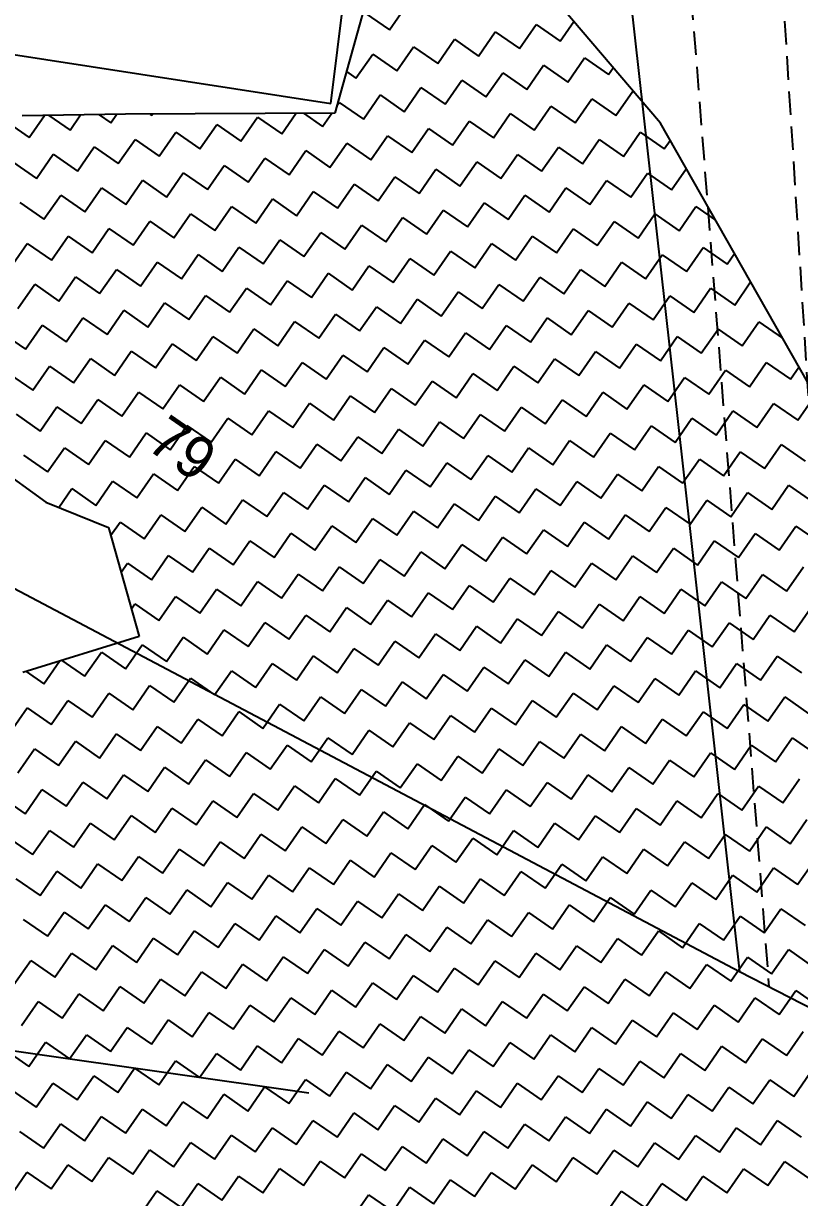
# Model space of a CAD drawing. Header units: metres. Extents: x 282167 to 284586, y 2020907 to 2023042.
# Drawn here: x 283888.9 to 284054.4, y 2021759.7 to 2022010 of the extents above; entities that cross this region are included whole.
import ezdxf
from ezdxf.enums import TextEntityAlignment as Align

# ---------------------------------------------------------------- set-up
doc = ezdxf.new("R2010")
doc.units = ezdxf.units.M
doc.header["$MEASUREMENT"] = 0
doc.linetypes.add('DASHED', pattern=[0.75, 0.5, -0.25])
for name, color, linetype in [('LINE_CARTTRACK', 2, 'DASHED'), ('POLY_HATCH', 12, 'Continuous'), ('POLY_PARCEL', 6, 'Continuous'), ('TEXT_PARCEL', 7, 'Continuous')]:
    doc.layers.add(name, color=color, linetype=linetype)
doc.styles.add('TEXT_MAP', font='', dxfattribs={"height": 2.5})
doc.styles.get('TEXT_MAP').set_extended_font_data('Kruti Dev 050')

msp = doc.modelspace()

# ---------------------------------------------------------------- linework, layer by layer
msp.add_lwpolyline([(283829.4, 2021799.19), (283949.71, 2021782)])
at = {"layer": 'LINE_CARTTRACK', "ltscale": 10}
for p, q in [((284030.08, 2022030.71), (284047.85, 2021804.6)), ((284064.73, 2021795.93), (284049.98, 2022030.76))]:
    msp.add_line(p, q, dxfattribs=at)
at = {"layer": 'POLY_HATCH'}
for p, q in [((283965.87, 2022028.73), (283955.25, 2021990.9)), ((284024.7, 2021988.75), (283997.19, 2022021.05)), ((283910.64, 2021990.65), (283888.6, 2021990.34)), ((283955.25, 2021990.9), (283910.64, 2021990.65)), ((284056.13, 2021933.46), (284024.7, 2021988.75)), ((283869.75, 2021925.27), (283893.61, 2021907.96)), ((283893.61, 2021907.96), (283907.02, 2021902.56)), ((283907.02, 2021902.56), (283913.54, 2021879.34)), ((283913.54, 2021879.34), (283888.7, 2021871.62))]:
    msp.add_line(p, q, dxfattribs=at)
at = {"layer": 'POLY_HATCH', "linetype": 'Continuous'}
for p, q in [((283961.76, 2022012.2), (283966.91, 2022008.64)), ((283966.91, 2022008.64), (283970.47, 2022013.78)), ((283994.63, 2022004.66), (283998.19, 2022009.81)), ((283998.19, 2022009.81), (284003.34, 2022006.24)), ((284003.34, 2022006.24), (284006.24, 2022010.43)), ((283985.91, 2022003.08), (283989.48, 2022008.23)), ((283989.48, 2022008.23), (283994.63, 2022004.66)), ((283968.49, 2021999.92), (283972.05, 2022005.07)), ((283972.05, 2022005.07), (283977.2, 2022001.5)), ((283977.2, 2022001.5), (283980.77, 2022006.65)), ((283980.77, 2022006.65), (283985.91, 2022003.08)), ((283959.77, 2021998.34), (283963.34, 2022003.49)), ((283963.34, 2022003.49), (283968.49, 2021999.92)), ((284004.92, 2021997.53), (284008.49, 2022002.68)), ((284008.49, 2022002.68), (284013.63, 2021999.11)), ((283957.74, 2021999.75), (283959.77, 2021998.34)), ((283996.21, 2021995.95), (283999.77, 2022001.1)), ((283999.77, 2022001.1), (284004.92, 2021997.53)), ((284013.63, 2021999.11), (284014.64, 2022000.56)), ((283978.78, 2021992.79), (283982.35, 2021997.94)), ((283982.35, 2021997.94), (283987.49, 2021994.37)), ((283987.49, 2021994.37), (283991.06, 2021999.52)), ((283991.06, 2021999.52), (283996.21, 2021995.95)), ((283961.35, 2021989.63), (283964.92, 2021994.77)), ((283964.92, 2021994.77), (283970.07, 2021991.21)), ((283970.07, 2021991.21), (283973.63, 2021996.36)), ((283973.63, 2021996.36), (283978.78, 2021992.79)), ((284015.21, 2021990.4), (284018.78, 2021995.55)), ((284018.78, 2021995.55), (284019.11, 2021995.32)), ((283955.69, 2021992.44), (283956.21, 2021993.19)), ((283956.21, 2021993.19), (283961.35, 2021989.63)), ((283997.79, 2021987.24), (284001.35, 2021992.38)), ((284001.35, 2021992.38), (284006.5, 2021988.82)), ((284006.5, 2021988.82), (284010.07, 2021993.97)), ((284010.07, 2021993.97), (284015.21, 2021990.4)), ((283890.07, 2021985.69), (283893.33, 2021990.4)), ((283894.25, 2021990.42), (283898.78, 2021987.28)), ((283898.78, 2021987.28), (283901.02, 2021990.51)), ((283905.02, 2021990.57), (283907.49, 2021988.86)), ((283907.49, 2021988.86), (283908.71, 2021990.62)), ((283915.86, 2021990.68), (283916.21, 2021990.44)), ((283916.21, 2021990.44), (283916.37, 2021990.68)), ((283935.21, 2021984.89), (283938.78, 2021990.03)), ((283938.78, 2021990.03), (283943.93, 2021986.47)), ((283943.93, 2021986.47), (283946.97, 2021990.85)), ((283948.58, 2021990.86), (283952.64, 2021988.05)), ((283952.64, 2021988.05), (283954.62, 2021990.9)), ((283989.07, 2021985.66), (283992.64, 2021990.8)), ((283992.64, 2021990.8), (283997.79, 2021987.24)), ((283884.92, 2021989.26), (283890.07, 2021985.69)), ((283926.5, 2021983.3), (283930.07, 2021988.45)), ((283930.07, 2021988.45), (283935.21, 2021984.89)), ((283971.65, 2021982.49), (283975.21, 2021987.64)), ((283975.21, 2021987.64), (283980.36, 2021984.08)), ((283980.36, 2021984.08), (283983.93, 2021989.22)), ((283983.93, 2021989.22), (283989.07, 2021985.66)), ((283909.07, 2021980.14), (283912.64, 2021985.29)), ((283912.64, 2021985.29), (283917.79, 2021981.72)), ((283917.79, 2021981.72), (283921.35, 2021986.87)), ((283921.35, 2021986.87), (283926.5, 2021983.3)), ((283962.93, 2021980.91), (283966.5, 2021986.06)), ((283966.5, 2021986.06), (283971.65, 2021982.49)), ((284008.08, 2021980.1), (284011.65, 2021985.25)), ((284011.65, 2021985.25), (284016.8, 2021981.69)), ((284016.8, 2021981.69), (284020.36, 2021986.83)), ((284020.36, 2021986.83), (284025.51, 2021983.27)), ((284025.51, 2021983.27), (284026.78, 2021985.1)), ((283891.65, 2021976.98), (283895.21, 2021982.13)), ((283895.21, 2021982.13), (283900.36, 2021978.56)), ((283900.36, 2021978.56), (283903.93, 2021983.71)), ((283903.93, 2021983.71), (283909.07, 2021980.14)), ((283945.51, 2021977.75), (283949.07, 2021982.9)), ((283949.07, 2021982.9), (283954.22, 2021979.33)), ((283954.22, 2021979.33), (283957.79, 2021984.48)), ((283957.79, 2021984.48), (283962.93, 2021980.91)), ((283990.66, 2021976.94), (283994.22, 2021982.09)), ((283994.22, 2021982.09), (283999.37, 2021978.52)), ((283999.37, 2021978.52), (284002.94, 2021983.67)), ((284002.94, 2021983.67), (284008.08, 2021980.1)), ((283886.5, 2021980.55), (283891.65, 2021976.98)), ((283928.08, 2021974.59), (283931.65, 2021979.74)), ((283931.65, 2021979.74), (283936.79, 2021976.17)), ((283936.79, 2021976.17), (283940.36, 2021981.32)), ((283940.36, 2021981.32), (283945.51, 2021977.75)), ((283981.94, 2021975.36), (283985.51, 2021980.51)), ((283985.51, 2021980.51), (283990.66, 2021976.94)), ((283919.37, 2021973.01), (283922.93, 2021978.16)), ((283922.93, 2021978.16), (283928.08, 2021974.59)), ((283964.52, 2021972.2), (283968.08, 2021977.35)), ((283968.08, 2021977.35), (283973.23, 2021973.78)), ((283973.23, 2021973.78), (283976.79, 2021978.93)), ((283976.79, 2021978.93), (283981.94, 2021975.36)), ((284018.38, 2021972.97), (284021.94, 2021978.12)), ((284021.94, 2021978.12), (284027.09, 2021974.55)), ((284027.09, 2021974.55), (284030.21, 2021979.06)), ((283901.94, 2021969.85), (283905.51, 2021975)), ((283905.51, 2021975), (283910.65, 2021971.43)), ((283910.65, 2021971.43), (283914.22, 2021976.58)), ((283914.22, 2021976.58), (283919.37, 2021973.01)), ((283955.8, 2021970.62), (283959.37, 2021975.77)), ((283959.37, 2021975.77), (283964.52, 2021972.2)), ((284000.95, 2021969.81), (284004.52, 2021974.96)), ((284004.52, 2021974.96), (284009.66, 2021971.39)), ((284009.66, 2021971.39), (284013.23, 2021976.54)), ((284013.23, 2021976.54), (284018.38, 2021972.97)), ((283893.23, 2021968.27), (283896.79, 2021973.42)), ((283896.79, 2021973.42), (283901.94, 2021969.85)), ((283938.38, 2021967.46), (283941.94, 2021972.61)), ((283941.94, 2021972.61), (283947.09, 2021969.04)), ((283947.09, 2021969.04), (283950.65, 2021974.19)), ((283950.65, 2021974.19), (283955.8, 2021970.62)), ((283992.24, 2021968.23), (283995.8, 2021973.38)), ((283995.8, 2021973.38), (284000.95, 2021969.81)), ((283888.08, 2021971.83), (283893.23, 2021968.27)), ((283929.66, 2021965.88), (283933.23, 2021971.02)), ((283933.23, 2021971.02), (283938.38, 2021967.46)), ((283974.81, 2021965.07), (283978.38, 2021970.22)), ((283978.38, 2021970.22), (283983.52, 2021966.65)), ((283983.52, 2021966.65), (283987.09, 2021971.8)), ((283987.09, 2021971.8), (283992.24, 2021968.23)), ((284028.67, 2021965.84), (284032.24, 2021970.99)), ((284032.24, 2021970.99), (284036.46, 2021968.06)), ((283912.24, 2021962.72), (283915.8, 2021967.86)), ((283915.8, 2021967.86), (283920.95, 2021964.3)), ((283920.95, 2021964.3), (283924.51, 2021969.44)), ((283924.51, 2021969.44), (283929.66, 2021965.88)), ((283966.1, 2021963.49), (283969.66, 2021968.63)), ((283969.66, 2021968.63), (283974.81, 2021965.07)), ((284011.24, 2021962.68), (284014.81, 2021967.82)), ((284014.81, 2021967.82), (284019.96, 2021964.26)), ((284019.96, 2021964.26), (284023.52, 2021969.41)), ((284023.52, 2021969.41), (284028.67, 2021965.84)), ((283894.81, 2021959.55), (283898.37, 2021964.7)), ((283898.37, 2021964.7), (283903.52, 2021961.14)), ((283903.52, 2021961.14), (283907.09, 2021966.28)), ((283907.09, 2021966.28), (283912.24, 2021962.72)), ((283948.67, 2021960.33), (283952.24, 2021965.47)), ((283952.24, 2021965.47), (283957.38, 2021961.91)), ((283957.38, 2021961.91), (283960.95, 2021967.05)), ((283960.95, 2021967.05), (283966.1, 2021963.49)), ((283993.82, 2021959.52), (283997.38, 2021964.66)), ((283997.38, 2021964.66), (284002.53, 2021961.1)), ((284002.53, 2021961.1), (284006.1, 2021966.24)), ((284006.1, 2021966.24), (284011.24, 2021962.68)), ((283886.1, 2021957.97), (283889.66, 2021963.12)), ((283889.66, 2021963.12), (283894.81, 2021959.55)), ((283931.24, 2021957.16), (283934.81, 2021962.31)), ((283934.81, 2021962.31), (283939.96, 2021958.75)), ((283939.96, 2021958.75), (283943.52, 2021963.89)), ((283943.52, 2021963.89), (283948.67, 2021960.33)), ((283985.1, 2021957.94), (283988.67, 2021963.08)), ((283988.67, 2021963.08), (283993.82, 2021959.52)), ((284030.25, 2021957.13), (284033.82, 2021962.27)), ((284033.82, 2021962.27), (284038.96, 2021958.71)), ((283922.53, 2021955.58), (283926.1, 2021960.73)), ((283926.1, 2021960.73), (283931.24, 2021957.16)), ((283967.68, 2021954.77), (283971.24, 2021959.92)), ((283971.24, 2021959.92), (283976.39, 2021956.35)), ((283976.39, 2021956.35), (283979.96, 2021961.5)), ((283979.96, 2021961.5), (283985.1, 2021957.94)), ((284021.54, 2021955.55), (284025.1, 2021960.69)), ((284025.1, 2021960.69), (284030.25, 2021957.13)), ((284038.96, 2021958.71), (284040.51, 2021960.94)), ((283905.1, 2021952.42), (283908.67, 2021957.57)), ((283908.67, 2021957.57), (283913.82, 2021954)), ((283913.82, 2021954), (283917.38, 2021959.15)), ((283917.38, 2021959.15), (283922.53, 2021955.58)), ((283958.96, 2021953.19), (283962.53, 2021958.34)), ((283962.53, 2021958.34), (283967.68, 2021954.77)), ((284004.11, 2021952.38), (284007.68, 2021957.53)), ((284007.68, 2021957.53), (284012.82, 2021953.96)), ((284012.82, 2021953.96), (284016.39, 2021959.11)), ((284016.39, 2021959.11), (284021.54, 2021955.55)), ((283896.39, 2021950.84), (283899.96, 2021955.99)), ((283899.96, 2021955.99), (283905.1, 2021952.42)), ((283941.54, 2021950.03), (283945.1, 2021955.18)), ((283945.1, 2021955.18), (283950.25, 2021951.61)), ((283950.25, 2021951.61), (283953.82, 2021956.76)), ((283953.82, 2021956.76), (283958.96, 2021953.19)), ((283995.4, 2021950.8), (283998.96, 2021955.95)), ((283998.96, 2021955.95), (284004.11, 2021952.38)), ((284040.55, 2021949.99), (284043.94, 2021954.9)), ((283887.68, 2021949.26), (283891.24, 2021954.41)), ((283891.24, 2021954.41), (283896.39, 2021950.84)), ((283932.82, 2021948.45), (283936.39, 2021953.6)), ((283936.39, 2021953.6), (283941.54, 2021950.03)), ((283977.97, 2021947.64), (283981.54, 2021952.79)), ((283981.54, 2021952.79), (283986.68, 2021949.22)), ((283986.68, 2021949.22), (283990.25, 2021954.37)), ((283990.25, 2021954.37), (283995.4, 2021950.8)), ((284031.83, 2021948.41), (284035.4, 2021953.56)), ((284035.4, 2021953.56), (284040.55, 2021949.99)), ((283915.4, 2021945.29), (283918.96, 2021950.44)), ((283918.96, 2021950.44), (283924.11, 2021946.87)), ((283924.11, 2021946.87), (283927.68, 2021952.02)), ((283927.68, 2021952.02), (283932.82, 2021948.45)), ((283960.54, 2021944.48), (283964.11, 2021949.63)), ((283964.11, 2021949.63), (283969.26, 2021946.06)), ((283969.26, 2021946.06), (283972.82, 2021951.21)), ((283972.82, 2021951.21), (283977.97, 2021947.64)), ((284014.41, 2021945.25), (284017.97, 2021950.4)), ((284017.97, 2021950.4), (284023.12, 2021946.83)), ((284023.12, 2021946.83), (284026.68, 2021951.98)), ((284026.68, 2021951.98), (284031.83, 2021948.41)), ((283897.97, 2021942.13), (283901.54, 2021947.28)), ((283901.54, 2021947.28), (283906.68, 2021943.71)), ((283906.68, 2021943.71), (283910.25, 2021948.86)), ((283910.25, 2021948.86), (283915.4, 2021945.29)), ((283951.83, 2021942.9), (283955.4, 2021948.05)), ((283955.4, 2021948.05), (283960.54, 2021944.48)), ((283996.98, 2021942.09), (284000.54, 2021947.24)), ((284000.54, 2021947.24), (284005.69, 2021943.67)), ((284005.69, 2021943.67), (284009.26, 2021948.82)), ((284009.26, 2021948.82), (284014.41, 2021945.25)), ((283889.26, 2021940.55), (283892.82, 2021945.69)), ((283892.82, 2021945.69), (283897.97, 2021942.13)), ((283934.4, 2021939.74), (283937.97, 2021944.88)), ((283937.97, 2021944.88), (283943.12, 2021941.32)), ((283943.12, 2021941.32), (283946.68, 2021946.47)), ((283946.68, 2021946.47), (283951.83, 2021942.9)), ((283988.27, 2021940.51), (283991.83, 2021945.66)), ((283991.83, 2021945.66), (283996.98, 2021942.09)), ((284033.41, 2021939.7), (284036.98, 2021944.85)), ((284036.98, 2021944.85), (284042.13, 2021941.28)), ((284042.13, 2021941.28), (284045.69, 2021946.43)), ((284045.69, 2021946.43), (284050.74, 2021942.93)), ((283884.11, 2021944.11), (283889.26, 2021940.55)), ((283925.69, 2021938.16), (283929.26, 2021943.3)), ((283929.26, 2021943.3), (283934.4, 2021939.74)), ((283970.84, 2021937.35), (283974.4, 2021942.49)), ((283974.4, 2021942.49), (283979.55, 2021938.93)), ((283979.55, 2021938.93), (283983.12, 2021944.08)), ((283983.12, 2021944.08), (283988.27, 2021940.51)), ((284024.7, 2021938.12), (284028.27, 2021943.27)), ((284028.27, 2021943.27), (284033.41, 2021939.7)), ((283908.26, 2021935), (283911.83, 2021940.14)), ((283911.83, 2021940.14), (283916.98, 2021936.58)), ((283916.98, 2021936.58), (283920.54, 2021941.72)), ((283920.54, 2021941.72), (283925.69, 2021938.16)), ((283962.12, 2021935.77), (283965.69, 2021940.91)), ((283965.69, 2021940.91), (283970.84, 2021937.35)), ((284007.27, 2021934.96), (284010.84, 2021940.1)), ((284010.84, 2021940.1), (284015.99, 2021936.54)), ((284015.99, 2021936.54), (284019.55, 2021941.68)), ((284019.55, 2021941.68), (284024.7, 2021938.12)), ((283899.55, 2021933.41), (283903.12, 2021938.56)), ((283903.12, 2021938.56), (283908.26, 2021935)), ((283944.7, 2021932.61), (283948.26, 2021937.75)), ((283948.26, 2021937.75), (283953.41, 2021934.19)), ((283953.41, 2021934.19), (283956.98, 2021939.33)), ((283956.98, 2021939.33), (283962.12, 2021935.77)), ((283998.56, 2021933.38), (284002.13, 2021938.52)), ((284002.13, 2021938.52), (284007.27, 2021934.96)), ((284043.71, 2021932.57), (284047.27, 2021937.71)), ((284047.27, 2021937.71), (284052.42, 2021934.15)), ((283885.69, 2021935.4), (283890.84, 2021931.83)), ((283890.84, 2021931.83), (283894.4, 2021936.98)), ((283894.4, 2021936.98), (283899.55, 2021933.41)), ((283927.27, 2021929.44), (283930.84, 2021934.59)), ((283930.84, 2021934.59), (283935.98, 2021931.02)), ((283935.98, 2021931.02), (283939.55, 2021936.17)), ((283939.55, 2021936.17), (283944.7, 2021932.61)), ((283981.13, 2021930.21), (283984.7, 2021935.36)), ((283984.7, 2021935.36), (283989.85, 2021931.8)), ((283989.85, 2021931.8), (283993.41, 2021936.94)), ((283993.41, 2021936.94), (283998.56, 2021933.38)), ((284026.28, 2021929.41), (284029.85, 2021934.55)), ((284029.85, 2021934.55), (284034.99, 2021930.99)), ((284034.99, 2021930.99), (284038.56, 2021936.13)), ((284038.56, 2021936.13), (284043.71, 2021932.57)), ((284052.42, 2021934.15), (284054.24, 2021936.77)), ((283918.56, 2021927.86), (283922.12, 2021933.01)), ((283922.12, 2021933.01), (283927.27, 2021929.44)), ((283963.71, 2021927.05), (283967.27, 2021932.2)), ((283967.27, 2021932.2), (283972.42, 2021928.63)), ((283972.42, 2021928.63), (283975.99, 2021933.78)), ((283975.99, 2021933.78), (283981.13, 2021930.21)), ((284017.57, 2021927.82), (284021.13, 2021932.97)), ((284021.13, 2021932.97), (284026.28, 2021929.41)), ((283901.13, 2021924.7), (283904.7, 2021929.85)), ((283904.7, 2021929.85), (283909.84, 2021926.28)), ((283909.84, 2021926.28), (283913.41, 2021931.43)), ((283913.41, 2021931.43), (283918.56, 2021927.86)), ((283954.99, 2021925.47), (283958.56, 2021930.62)), ((283958.56, 2021930.62), (283963.71, 2021927.05)), ((284000.14, 2021924.66), (284003.71, 2021929.81)), ((284003.71, 2021929.81), (284008.85, 2021926.24)), ((284008.85, 2021926.24), (284012.42, 2021931.39)), ((284012.42, 2021931.39), (284017.57, 2021927.82)), ((284054, 2021925.43), (284057.57, 2021930.58)), ((283892.42, 2021923.12), (283895.98, 2021928.27)), ((283895.98, 2021928.27), (283901.13, 2021924.7)), ((283937.57, 2021922.31), (283941.13, 2021927.46)), ((283941.13, 2021927.46), (283946.28, 2021923.89)), ((283946.28, 2021923.89), (283949.85, 2021929.04)), ((283949.85, 2021929.04), (283954.99, 2021925.47)), ((283991.43, 2021923.08), (283994.99, 2021928.23)), ((283994.99, 2021928.23), (284000.14, 2021924.66)), ((284036.57, 2021922.27), (284040.14, 2021927.42)), ((284040.14, 2021927.42), (284045.29, 2021923.85)), ((284045.29, 2021923.85), (284048.85, 2021929)), ((284048.85, 2021929), (284054, 2021925.43)), ((283887.27, 2021926.69), (283892.42, 2021923.12)), ((283928.85, 2021920.73), (283932.42, 2021925.88)), ((283932.42, 2021925.88), (283937.57, 2021922.31)), ((283974, 2021919.92), (283977.57, 2021925.07)), ((283977.57, 2021925.07), (283982.71, 2021921.5)), ((283982.71, 2021921.5), (283986.28, 2021926.65)), ((283986.28, 2021926.65), (283991.43, 2021923.08)), ((284027.86, 2021920.69), (284031.43, 2021925.84)), ((284031.43, 2021925.84), (284036.57, 2021922.27)), ((283911.43, 2021917.57), (283914.99, 2021922.72)), ((283914.99, 2021922.72), (283920.14, 2021919.15)), ((283920.14, 2021919.15), (283923.71, 2021924.3)), ((283923.71, 2021924.3), (283928.85, 2021920.73)), ((283965.29, 2021918.34), (283968.85, 2021923.49)), ((283968.85, 2021923.49), (283974, 2021919.92)), ((284010.43, 2021917.53), (284014, 2021922.68)), ((284014, 2021922.68), (284019.15, 2021919.11)), ((284019.15, 2021919.11), (284022.71, 2021924.26)), ((284022.71, 2021924.26), (284027.86, 2021920.69)), ((283894, 2021914.41), (283897.57, 2021919.55)), ((283897.57, 2021919.55), (283902.71, 2021915.99)), ((283902.71, 2021915.99), (283906.28, 2021921.13)), ((283906.28, 2021921.13), (283911.43, 2021917.57)), ((283947.86, 2021915.18), (283951.43, 2021920.33)), ((283951.43, 2021920.33), (283956.57, 2021916.76)), ((283956.57, 2021916.76), (283960.14, 2021921.91)), ((283960.14, 2021921.91), (283965.29, 2021918.34)), ((283993.01, 2021914.37), (283996.57, 2021919.52)), ((283996.57, 2021919.52), (284001.72, 2021915.95)), ((284001.72, 2021915.95), (284005.29, 2021921.1)), ((284005.29, 2021921.1), (284010.43, 2021917.53)), ((284046.87, 2021915.14), (284050.43, 2021920.29)), ((284050.43, 2021920.29), (284055.58, 2021916.72)), ((283888.85, 2021917.97), (283894, 2021914.41)), ((283930.43, 2021912.02), (283934, 2021917.16)), ((283934, 2021917.16), (283939.15, 2021913.6)), ((283939.15, 2021913.6), (283942.71, 2021918.74)), ((283942.71, 2021918.74), (283947.86, 2021915.18)), ((283984.29, 2021912.79), (283987.86, 2021917.94)), ((283987.86, 2021917.94), (283993.01, 2021914.37)), ((284029.44, 2021911.98), (284033.01, 2021917.13)), ((284033.01, 2021917.13), (284038.15, 2021913.56)), ((284038.15, 2021913.56), (284041.72, 2021918.71)), ((284041.72, 2021918.71), (284046.87, 2021915.14)), ((283921.72, 2021910.44), (283925.29, 2021915.58)), ((283925.29, 2021915.58), (283930.43, 2021912.02)), ((283966.87, 2021909.63), (283970.43, 2021914.77)), ((283970.43, 2021914.77), (283975.58, 2021911.21)), ((283975.58, 2021911.21), (283979.15, 2021916.35)), ((283979.15, 2021916.35), (283984.29, 2021912.79)), ((284020.73, 2021910.4), (284024.29, 2021915.54)), ((284024.29, 2021915.54), (284029.44, 2021911.98)), ((283904.29, 2021907.27), (283907.86, 2021912.42)), ((283907.86, 2021912.42), (283913.01, 2021908.86)), ((283913.01, 2021908.86), (283916.57, 2021914)), ((283916.57, 2021914), (283921.72, 2021910.44)), ((283958.15, 2021908.05), (283961.72, 2021913.19)), ((283961.72, 2021913.19), (283966.87, 2021909.63)), ((284003.3, 2021907.24), (284006.87, 2021912.38)), ((284006.87, 2021912.38), (284012.01, 2021908.82)), ((284012.01, 2021908.82), (284015.58, 2021913.96)), ((284015.58, 2021913.96), (284020.73, 2021910.4)), ((283896.38, 2021906.84), (283899.15, 2021910.84)), ((283899.15, 2021910.84), (283904.29, 2021907.27)), ((283940.73, 2021904.88), (283944.29, 2021910.03)), ((283944.29, 2021910.03), (283949.44, 2021906.46)), ((283949.44, 2021906.46), (283953.01, 2021911.61)), ((283953.01, 2021911.61), (283958.15, 2021908.05)), ((283994.59, 2021905.66), (283998.15, 2021910.8)), ((283998.15, 2021910.8), (284003.3, 2021907.24)), ((284039.74, 2021904.85), (284043.3, 2021909.99)), ((284043.3, 2021909.99), (284048.45, 2021906.43)), ((284048.45, 2021906.43), (284052.02, 2021911.57)), ((284052.02, 2021911.57), (284057.16, 2021908.01)), ((283932.01, 2021903.3), (283935.58, 2021908.45)), ((283935.58, 2021908.45), (283940.73, 2021904.88)), ((283977.16, 2021902.49), (283980.73, 2021907.64)), ((283980.73, 2021907.64), (283985.87, 2021904.07)), ((283985.87, 2021904.07), (283989.44, 2021909.22)), ((283989.44, 2021909.22), (283994.59, 2021905.66)), ((284031.02, 2021903.27), (284034.59, 2021908.41)), ((284034.59, 2021908.41), (284039.74, 2021904.85)), ((283914.59, 2021900.14), (283918.15, 2021905.29)), ((283918.15, 2021905.29), (283923.3, 2021901.72)), ((283923.3, 2021901.72), (283926.87, 2021906.87)), ((283926.87, 2021906.87), (283932.01, 2021903.3)), ((283968.45, 2021900.91), (283972.01, 2021906.06)), ((283972.01, 2021906.06), (283977.16, 2021902.49)), ((284013.6, 2021900.1), (284017.16, 2021905.25)), ((284017.16, 2021905.25), (284022.31, 2021901.68)), ((284022.31, 2021901.68), (284025.88, 2021906.83)), ((284025.88, 2021906.83), (284031.02, 2021903.27)), ((283907.49, 2021900.89), (283909.44, 2021903.71)), ((283909.44, 2021903.71), (283914.59, 2021900.14)), ((283951.02, 2021897.75), (283954.59, 2021902.9)), ((283954.59, 2021902.9), (283959.73, 2021899.33)), ((283959.73, 2021899.33), (283963.3, 2021904.48)), ((283963.3, 2021904.48), (283968.45, 2021900.91)), ((283996.17, 2021896.94), (283999.74, 2021902.09)), ((283999.74, 2021902.09), (284004.88, 2021898.52)), ((284004.88, 2021898.52), (284008.45, 2021903.67)), ((284008.45, 2021903.67), (284013.6, 2021900.1)), ((284050.03, 2021897.71), (284053.6, 2021902.86)), ((284053.6, 2021902.86), (284058.74, 2021899.29)), ((283933.59, 2021894.59), (283937.16, 2021899.74)), ((283937.16, 2021899.74), (283942.31, 2021896.17)), ((283942.31, 2021896.17), (283945.87, 2021901.32)), ((283945.87, 2021901.32), (283951.02, 2021897.75)), ((283987.46, 2021895.36), (283991.02, 2021900.51)), ((283991.02, 2021900.51), (283996.17, 2021896.94)), ((284032.6, 2021894.55), (284036.17, 2021899.7)), ((284036.17, 2021899.7), (284041.32, 2021896.13)), ((284041.32, 2021896.13), (284044.88, 2021901.28)), ((284044.88, 2021901.28), (284050.03, 2021897.71)), ((283924.88, 2021893.01), (283928.45, 2021898.16)), ((283928.45, 2021898.16), (283933.59, 2021894.59)), ((283970.03, 2021892.2), (283973.6, 2021897.35)), ((283973.6, 2021897.35), (283978.74, 2021893.78)), ((283978.74, 2021893.78), (283982.31, 2021898.93)), ((283982.31, 2021898.93), (283987.46, 2021895.36)), ((284023.89, 2021892.97), (284027.46, 2021898.12)), ((284027.46, 2021898.12), (284032.6, 2021894.55)), ((283909.69, 2021893.07), (283911.02, 2021894.99)), ((283911.02, 2021894.99), (283916.17, 2021891.43)), ((283916.17, 2021891.43), (283919.73, 2021896.58)), ((283919.73, 2021896.58), (283924.88, 2021893.01)), ((283961.32, 2021890.62), (283964.88, 2021895.77)), ((283964.88, 2021895.77), (283970.03, 2021892.2)), ((284006.46, 2021889.81), (284010.03, 2021894.96)), ((284010.03, 2021894.96), (284015.18, 2021891.39)), ((284015.18, 2021891.39), (284018.74, 2021896.54)), ((284018.74, 2021896.54), (284023.89, 2021892.97)), ((283943.89, 2021887.46), (283947.45, 2021892.6)), ((283947.45, 2021892.6), (283952.6, 2021889.04)), ((283952.6, 2021889.04), (283956.17, 2021894.19)), ((283956.17, 2021894.19), (283961.32, 2021890.62)), ((283997.75, 2021888.23), (284001.32, 2021893.38)), ((284001.32, 2021893.38), (284006.46, 2021889.81)), ((284042.9, 2021887.42), (284046.46, 2021892.57)), ((284046.46, 2021892.57), (284051.61, 2021889)), ((284051.61, 2021889), (284055.18, 2021894.15)), ((283935.18, 2021885.88), (283938.74, 2021891.02)), ((283938.74, 2021891.02), (283943.89, 2021887.46)), ((283980.32, 2021885.07), (283983.89, 2021890.21)), ((283983.89, 2021890.21), (283989.04, 2021886.65)), ((283989.04, 2021886.65), (283992.6, 2021891.79)), ((283992.6, 2021891.79), (283997.75, 2021888.23)), ((284034.18, 2021885.84), (284037.75, 2021890.99)), ((284037.75, 2021890.99), (284042.9, 2021887.42)), ((283917.75, 2021882.72), (283921.31, 2021887.86)), ((283921.31, 2021887.86), (283926.46, 2021884.3)), ((283926.46, 2021884.3), (283930.03, 2021889.44)), ((283930.03, 2021889.44), (283935.18, 2021885.88)), ((283962.9, 2021881.91), (283966.46, 2021887.05)), ((283966.46, 2021887.05), (283971.61, 2021883.49)), ((283971.61, 2021883.49), (283975.18, 2021888.63)), ((283975.18, 2021888.63), (283980.32, 2021885.07)), ((284016.76, 2021882.68), (284020.32, 2021887.82)), ((284020.32, 2021887.82), (284025.47, 2021884.26)), ((284025.47, 2021884.26), (284029.04, 2021889.4)), ((284029.04, 2021889.4), (284034.18, 2021885.84)), ((283911.88, 2021885.25), (283912.6, 2021886.28)), ((283912.6, 2021886.28), (283917.75, 2021882.72)), ((283954.18, 2021880.32), (283957.75, 2021885.47)), ((283957.75, 2021885.47), (283962.9, 2021881.91)), ((283999.33, 2021879.52), (284002.9, 2021884.66)), ((284002.9, 2021884.66), (284008.04, 2021881.1)), ((284008.04, 2021881.1), (284011.61, 2021886.24)), ((284011.61, 2021886.24), (284016.76, 2021882.68)), ((284053.19, 2021880.29), (284056.76, 2021885.43)), ((283936.76, 2021877.16), (283940.32, 2021882.31)), ((283940.32, 2021882.31), (283945.47, 2021878.74)), ((283945.47, 2021878.74), (283949.04, 2021883.89)), ((283949.04, 2021883.89), (283954.18, 2021880.32)), ((283990.62, 2021877.93), (283994.18, 2021883.08)), ((283994.18, 2021883.08), (283999.33, 2021879.52)), ((284035.76, 2021877.12), (284039.33, 2021882.27)), ((284039.33, 2021882.27), (284044.48, 2021878.71)), ((284044.48, 2021878.71), (284048.04, 2021883.85)), ((284048.04, 2021883.85), (284053.19, 2021880.29)), ((283928.04, 2021875.58), (283931.61, 2021880.73)), ((283931.61, 2021880.73), (283936.76, 2021877.16)), ((283973.19, 2021874.77), (283976.76, 2021879.92)), ((283976.76, 2021879.92), (283981.9, 2021876.35)), ((283981.9, 2021876.35), (283985.47, 2021881.5)), ((283985.47, 2021881.5), (283990.62, 2021877.93)), ((284027.05, 2021875.54), (284030.62, 2021880.69)), ((284030.62, 2021880.69), (284035.76, 2021877.12)), ((283910.62, 2021872.42), (283914.18, 2021877.57)), ((283914.18, 2021877.57), (283919.33, 2021874)), ((283919.33, 2021874), (283922.9, 2021879.15)), ((283922.9, 2021879.15), (283928.04, 2021875.58)), ((283964.48, 2021873.19), (283968.04, 2021878.34)), ((283968.04, 2021878.34), (283973.19, 2021874.77)), ((284009.62, 2021872.38), (284013.19, 2021877.53)), ((284013.19, 2021877.53), (284018.34, 2021873.96)), ((284018.34, 2021873.96), (284021.9, 2021879.11)), ((284021.9, 2021879.11), (284027.05, 2021875.54)), ((283901.9, 2021870.84), (283905.47, 2021875.99)), ((283905.47, 2021875.99), (283910.62, 2021872.42)), ((283947.05, 2021870.03), (283950.62, 2021875.18)), ((283950.62, 2021875.18), (283955.76, 2021871.61)), ((283955.76, 2021871.61), (283959.33, 2021876.76)), ((283959.33, 2021876.76), (283964.48, 2021873.19)), ((284000.91, 2021870.8), (284004.48, 2021875.95)), ((284004.48, 2021875.95), (284009.62, 2021872.38)), ((284046.06, 2021869.99), (284049.63, 2021875.14)), ((284049.63, 2021875.14), (284054.77, 2021871.57)), ((283893.19, 2021869.26), (283896.51, 2021874.05)), ((283897.04, 2021874.21), (283901.9, 2021870.84)), ((283929.62, 2021866.87), (283933.19, 2021872.02)), ((283933.19, 2021872.02), (283938.34, 2021868.45)), ((283938.34, 2021868.45), (283941.9, 2021873.6)), ((283941.9, 2021873.6), (283947.05, 2021870.03)), ((283983.48, 2021867.64), (283987.05, 2021872.79)), ((283987.05, 2021872.79), (283992.2, 2021869.22)), ((283992.2, 2021869.22), (283995.76, 2021874.37)), ((283995.76, 2021874.37), (284000.91, 2021870.8)), ((284028.63, 2021866.83), (284032.2, 2021871.98)), ((284032.2, 2021871.98), (284037.35, 2021868.41)), ((284037.35, 2021868.41), (284040.91, 2021873.56)), ((284040.91, 2021873.56), (284046.06, 2021869.99)), ((283889.45, 2021871.85), (283893.19, 2021869.26)), ((283920.91, 2021865.29), (283924.48, 2021870.44)), ((283924.48, 2021870.44), (283929.62, 2021866.87)), ((283966.06, 2021864.48), (283969.62, 2021869.63)), ((283969.62, 2021869.63), (283974.77, 2021866.06)), ((283974.77, 2021866.06), (283978.34, 2021871.21)), ((283978.34, 2021871.21), (283983.48, 2021867.64)), ((284019.92, 2021865.25), (284023.48, 2021870.4)), ((284023.48, 2021870.4), (284028.63, 2021866.83)), ((283903.48, 2021862.13), (283907.05, 2021867.27)), ((283907.05, 2021867.27), (283912.2, 2021863.71)), ((283912.2, 2021863.71), (283915.76, 2021868.85)), ((283915.76, 2021868.85), (283920.91, 2021865.29)), ((283957.34, 2021862.9), (283960.91, 2021868.05)), ((283960.91, 2021868.05), (283966.06, 2021864.48)), ((284002.49, 2021862.09), (284006.06, 2021867.24)), ((284006.06, 2021867.24), (284011.21, 2021863.67)), ((284011.21, 2021863.67), (284014.77, 2021868.82)), ((284014.77, 2021868.82), (284019.92, 2021865.25)), ((283894.77, 2021860.55), (283898.34, 2021865.69)), ((283898.34, 2021865.69), (283903.48, 2021862.13)), ((283939.92, 2021859.74), (283943.48, 2021864.88)), ((283943.48, 2021864.88), (283948.63, 2021861.32)), ((283948.63, 2021861.32), (283952.2, 2021866.46)), ((283952.2, 2021866.46), (283957.34, 2021862.9)), ((283993.78, 2021860.51), (283997.34, 2021865.65)), ((283997.34, 2021865.65), (284002.49, 2021862.09)), ((284038.93, 2021859.7), (284042.49, 2021864.85)), ((284042.49, 2021864.85), (284047.64, 2021861.28)), ((284047.64, 2021861.28), (284051.21, 2021866.43)), ((284051.21, 2021866.43), (284056.35, 2021862.86)), ((283886.06, 2021858.97), (283889.62, 2021864.11)), ((283889.62, 2021864.11), (283894.77, 2021860.55)), ((283931.2, 2021858.16), (283934.77, 2021863.3)), ((283934.77, 2021863.3), (283939.92, 2021859.74)), ((283976.35, 2021857.35), (283979.92, 2021862.49)), ((283979.92, 2021862.49), (283985.07, 2021858.93)), ((283985.07, 2021858.93), (283988.63, 2021864.07)), ((283988.63, 2021864.07), (283993.78, 2021860.51)), ((284030.21, 2021858.12), (284033.78, 2021863.26)), ((284033.78, 2021863.26), (284038.93, 2021859.7)), ((283913.78, 2021854.99), (283917.34, 2021860.14)), ((283917.34, 2021860.14), (283922.49, 2021856.58)), ((283922.49, 2021856.58), (283926.06, 2021861.72)), ((283926.06, 2021861.72), (283931.2, 2021858.16)), ((283967.64, 2021855.77), (283971.2, 2021860.91)), ((283971.2, 2021860.91), (283976.35, 2021857.35)), ((284012.79, 2021854.96), (284016.35, 2021860.1)), ((284016.35, 2021860.1), (284021.5, 2021856.54)), ((284021.5, 2021856.54), (284025.07, 2021861.68)), ((284025.07, 2021861.68), (284030.21, 2021858.12)), ((283896.35, 2021851.83), (283899.92, 2021856.98)), ((283899.92, 2021856.98), (283905.06, 2021853.41)), ((283905.06, 2021853.41), (283908.63, 2021858.56)), ((283908.63, 2021858.56), (283913.78, 2021854.99)), ((283950.21, 2021852.6), (283953.78, 2021857.75)), ((283953.78, 2021857.75), (283958.93, 2021854.18)), ((283958.93, 2021854.18), (283962.49, 2021859.33)), ((283962.49, 2021859.33), (283967.64, 2021855.77)), ((283995.36, 2021851.79), (283998.93, 2021856.94)), ((283998.93, 2021856.94), (284004.07, 2021853.38)), ((284004.07, 2021853.38), (284007.64, 2021858.52)), ((284007.64, 2021858.52), (284012.79, 2021854.96)), ((284049.22, 2021852.57), (284052.79, 2021857.71)), ((284052.79, 2021857.71), (284057.93, 2021854.15)), ((283887.64, 2021850.25), (283891.2, 2021855.4)), ((283891.2, 2021855.4), (283896.35, 2021851.83)), ((283932.78, 2021849.44), (283936.35, 2021854.59)), ((283936.35, 2021854.59), (283941.5, 2021851.02)), ((283941.5, 2021851.02), (283945.06, 2021856.17)), ((283945.06, 2021856.17), (283950.21, 2021852.6)), ((283986.65, 2021850.21), (283990.21, 2021855.36)), ((283990.21, 2021855.36), (283995.36, 2021851.79)), ((284031.79, 2021849.4), (284035.36, 2021854.55)), ((284035.36, 2021854.55), (284040.51, 2021850.98)), ((284040.51, 2021850.98), (284044.07, 2021856.13)), ((284044.07, 2021856.13), (284049.22, 2021852.57)), ((283924.07, 2021847.86), (283927.64, 2021853.01)), ((283927.64, 2021853.01), (283932.78, 2021849.44)), ((283969.22, 2021847.05), (283972.79, 2021852.2)), ((283972.79, 2021852.2), (283977.93, 2021848.63)), ((283977.93, 2021848.63), (283981.5, 2021853.78)), ((283981.5, 2021853.78), (283986.65, 2021850.21)), ((284023.08, 2021847.82), (284026.65, 2021852.97)), ((284026.65, 2021852.97), (284031.79, 2021849.4)), ((283906.64, 2021844.7), (283910.21, 2021849.85)), ((283910.21, 2021849.85), (283915.36, 2021846.28)), ((283915.36, 2021846.28), (283918.92, 2021851.43)), ((283918.92, 2021851.43), (283924.07, 2021847.86)), ((283960.51, 2021845.47), (283964.07, 2021850.62)), ((283964.07, 2021850.62), (283969.22, 2021847.05)), ((284005.65, 2021844.66), (284009.22, 2021849.81)), ((284009.22, 2021849.81), (284014.37, 2021846.24)), ((284014.37, 2021846.24), (284017.93, 2021851.39)), ((284017.93, 2021851.39), (284023.08, 2021847.82)), ((283897.93, 2021843.12), (283901.5, 2021848.27)), ((283901.5, 2021848.27), (283906.64, 2021844.7)), ((283943.08, 2021842.31), (283946.65, 2021847.46)), ((283946.65, 2021847.46), (283951.79, 2021843.89)), ((283951.79, 2021843.89), (283955.36, 2021849.04)), ((283955.36, 2021849.04), (283960.51, 2021845.47)), ((283996.94, 2021843.08), (284000.51, 2021848.23)), ((284000.51, 2021848.23), (284005.65, 2021844.66)), ((284042.09, 2021842.27), (284045.65, 2021847.42)), ((284045.65, 2021847.42), (284050.8, 2021843.85)), ((284050.8, 2021843.85), (284054.37, 2021849)), ((283884.07, 2021845.1), (283889.22, 2021841.54)), ((283889.22, 2021841.54), (283892.78, 2021846.69)), ((283892.78, 2021846.69), (283897.93, 2021843.12)), ((283934.37, 2021840.73), (283937.93, 2021845.88)), ((283937.93, 2021845.88), (283943.08, 2021842.31)), ((283979.51, 2021839.92), (283983.08, 2021845.07)), ((283983.08, 2021845.07), (283988.23, 2021841.5)), ((283988.23, 2021841.5), (283991.79, 2021846.65)), ((283991.79, 2021846.65), (283996.94, 2021843.08)), ((284033.37, 2021840.69), (284036.94, 2021845.84)), ((284036.94, 2021845.84), (284042.09, 2021842.27)), ((283916.94, 2021837.57), (283920.51, 2021842.71)), ((283920.51, 2021842.71), (283925.65, 2021839.15)), ((283925.65, 2021839.15), (283929.22, 2021844.3)), ((283929.22, 2021844.3), (283934.37, 2021840.73)), ((283970.8, 2021838.34), (283974.37, 2021843.49)), ((283974.37, 2021843.49), (283979.51, 2021839.92)), ((284015.95, 2021837.53), (284019.51, 2021842.68)), ((284019.51, 2021842.68), (284024.66, 2021839.11)), ((284024.66, 2021839.11), (284028.23, 2021844.26)), ((284028.23, 2021844.26), (284033.37, 2021840.69)), ((283899.51, 2021834.41), (283903.08, 2021839.55)), ((283903.08, 2021839.55), (283908.23, 2021835.99)), ((283908.23, 2021835.99), (283911.79, 2021841.13)), ((283911.79, 2021841.13), (283916.94, 2021837.57)), ((283953.37, 2021835.18), (283956.94, 2021840.32)), ((283956.94, 2021840.32), (283962.09, 2021836.76)), ((283962.09, 2021836.76), (283965.65, 2021841.91)), ((283965.65, 2021841.91), (283970.8, 2021838.34)), ((283998.52, 2021834.37), (284002.09, 2021839.51)), ((284002.09, 2021839.51), (284007.23, 2021835.95)), ((284007.23, 2021835.95), (284010.8, 2021841.1)), ((284010.8, 2021841.1), (284015.95, 2021837.53)), ((284052.38, 2021835.14), (284055.95, 2021840.29)), ((283890.8, 2021832.83), (283894.37, 2021837.97)), ((283894.37, 2021837.97), (283899.51, 2021834.41)), ((283935.95, 2021832.02), (283939.51, 2021837.16)), ((283939.51, 2021837.16), (283944.66, 2021833.6)), ((283944.66, 2021833.6), (283948.23, 2021838.74)), ((283948.23, 2021838.74), (283953.37, 2021835.18)), ((283989.81, 2021832.79), (283993.37, 2021837.93)), ((283993.37, 2021837.93), (283998.52, 2021834.37)), ((284034.96, 2021831.98), (284038.52, 2021837.12)), ((284038.52, 2021837.12), (284043.67, 2021833.56)), ((284043.67, 2021833.56), (284047.23, 2021838.71)), ((284047.23, 2021838.71), (284052.38, 2021835.14)), ((283885.65, 2021836.39), (283890.8, 2021832.83)), ((283927.23, 2021830.43), (283930.8, 2021835.58)), ((283930.8, 2021835.58), (283935.95, 2021832.02)), ((283972.38, 2021829.63), (283975.95, 2021834.77)), ((283975.95, 2021834.77), (283981.09, 2021831.21)), ((283981.09, 2021831.21), (283984.66, 2021836.35)), ((283984.66, 2021836.35), (283989.81, 2021832.79)), ((284026.24, 2021830.4), (284029.81, 2021835.54)), ((284029.81, 2021835.54), (284034.96, 2021831.98)), ((283909.81, 2021827.27), (283913.37, 2021832.42)), ((283913.37, 2021832.42), (283918.52, 2021828.85)), ((283918.52, 2021828.85), (283922.09, 2021834)), ((283922.09, 2021834), (283927.23, 2021830.43)), ((283963.67, 2021828.04), (283967.23, 2021833.19)), ((283967.23, 2021833.19), (283972.38, 2021829.63)), ((284008.81, 2021827.24), (284012.38, 2021832.38)), ((284012.38, 2021832.38), (284017.53, 2021828.82)), ((284017.53, 2021828.82), (284021.09, 2021833.96)), ((284021.09, 2021833.96), (284026.24, 2021830.4)), ((283901.09, 2021825.69), (283904.66, 2021830.84)), ((283904.66, 2021830.84), (283909.81, 2021827.27)), ((283946.24, 2021824.88), (283949.81, 2021830.03)), ((283949.81, 2021830.03), (283954.95, 2021826.46)), ((283954.95, 2021826.46), (283958.52, 2021831.61)), ((283958.52, 2021831.61), (283963.67, 2021828.04)), ((284000.1, 2021825.65), (284003.67, 2021830.8)), ((284003.67, 2021830.8), (284008.81, 2021827.24)), ((284045.25, 2021824.84), (284048.82, 2021829.99)), ((284048.82, 2021829.99), (284053.96, 2021826.43)), ((284053.96, 2021826.43), (284057.53, 2021831.57)), ((283887.23, 2021827.68), (283892.38, 2021824.11)), ((283892.38, 2021824.11), (283895.95, 2021829.26)), ((283895.95, 2021829.26), (283901.09, 2021825.69)), ((283937.53, 2021823.3), (283941.09, 2021828.45)), ((283941.09, 2021828.45), (283946.24, 2021824.88)), ((283982.67, 2021822.49), (283986.24, 2021827.64)), ((283986.24, 2021827.64), (283991.39, 2021824.07)), ((283991.39, 2021824.07), (283994.95, 2021829.22)), ((283994.95, 2021829.22), (284000.1, 2021825.65)), ((284036.54, 2021823.26), (284040.1, 2021828.41)), ((284040.1, 2021828.41), (284045.25, 2021824.84)), ((283920.1, 2021820.14), (283923.67, 2021825.29)), ((283923.67, 2021825.29), (283928.81, 2021821.72)), ((283928.81, 2021821.72), (283932.38, 2021826.87)), ((283932.38, 2021826.87), (283937.53, 2021823.3)), ((283965.25, 2021819.33), (283968.81, 2021824.48)), ((283968.81, 2021824.48), (283973.96, 2021820.91)), ((283973.96, 2021820.91), (283977.53, 2021826.06)), ((283977.53, 2021826.06), (283982.67, 2021822.49)), ((284019.11, 2021820.1), (284022.68, 2021825.25)), ((284022.68, 2021825.25), (284027.82, 2021821.68)), ((284027.82, 2021821.68), (284031.39, 2021826.83)), ((284031.39, 2021826.83), (284036.54, 2021823.26)), ((283902.67, 2021816.98), (283906.24, 2021822.13)), ((283906.24, 2021822.13), (283911.39, 2021818.56)), ((283911.39, 2021818.56), (283914.95, 2021823.71)), ((283914.95, 2021823.71), (283920.1, 2021820.14)), ((283956.53, 2021817.75), (283960.1, 2021822.9)), ((283960.1, 2021822.9), (283965.25, 2021819.33)), ((284001.68, 2021816.94), (284005.25, 2021822.09)), ((284005.25, 2021822.09), (284010.4, 2021818.52)), ((284010.4, 2021818.52), (284013.96, 2021823.67)), ((284013.96, 2021823.67), (284019.11, 2021820.1)), ((283893.96, 2021815.4), (283897.53, 2021820.55)), ((283897.53, 2021820.55), (283902.67, 2021816.98)), ((283939.11, 2021814.59), (283942.67, 2021819.74)), ((283942.67, 2021819.74), (283947.82, 2021816.17)), ((283947.82, 2021816.17), (283951.39, 2021821.32)), ((283951.39, 2021821.32), (283956.53, 2021817.75)), ((283992.97, 2021815.36), (283996.54, 2021820.51)), ((283996.54, 2021820.51), (284001.68, 2021816.94)), ((284038.12, 2021814.55), (284041.68, 2021819.7)), ((284041.68, 2021819.7), (284046.83, 2021816.13)), ((284046.83, 2021816.13), (284050.4, 2021821.28)), ((284050.4, 2021821.28), (284055.54, 2021817.71)), ((283888.81, 2021818.96), (283893.96, 2021815.4)), ((283930.39, 2021813.01), (283933.96, 2021818.16)), ((283933.96, 2021818.16), (283939.11, 2021814.59)), ((283975.54, 2021812.2), (283979.11, 2021817.35)), ((283979.11, 2021817.35), (283984.26, 2021813.78)), ((283984.26, 2021813.78), (283987.82, 2021818.93)), ((283987.82, 2021818.93), (283992.97, 2021815.36)), ((284029.4, 2021812.97), (284032.97, 2021818.12)), ((284032.97, 2021818.12), (284038.12, 2021814.55)), ((283912.97, 2021809.85), (283916.53, 2021814.99)), ((283916.53, 2021814.99), (283921.68, 2021811.43)), ((283921.68, 2021811.43), (283925.25, 2021816.57)), ((283925.25, 2021816.57), (283930.39, 2021813.01)), ((283966.83, 2021810.62), (283970.4, 2021815.76)), ((283970.4, 2021815.76), (283975.54, 2021812.2)), ((284011.98, 2021809.81), (284015.54, 2021814.96)), ((284015.54, 2021814.96), (284020.69, 2021811.39)), ((284020.69, 2021811.39), (284024.26, 2021816.54)), ((284024.26, 2021816.54), (284029.4, 2021812.97)), ((283904.25, 2021808.27), (283907.82, 2021813.41)), ((283907.82, 2021813.41), (283912.97, 2021809.85)), ((283949.4, 2021807.46), (283952.97, 2021812.6)), ((283952.97, 2021812.6), (283958.12, 2021809.04)), ((283958.12, 2021809.04), (283961.68, 2021814.18)), ((283961.68, 2021814.18), (283966.83, 2021810.62)), ((284003.26, 2021808.23), (284006.83, 2021813.37)), ((284006.83, 2021813.37), (284011.98, 2021809.81)), ((284048.41, 2021807.42), (284051.98, 2021812.57)), ((284051.98, 2021812.57), (284057.12, 2021809)), ((283886.83, 2021805.1), (283890.39, 2021810.25)), ((283890.39, 2021810.25), (283895.54, 2021806.69)), ((283895.54, 2021806.69), (283899.11, 2021811.83)), ((283899.11, 2021811.83), (283904.25, 2021808.27)), ((283931.98, 2021804.29), (283935.54, 2021809.44)), ((283935.54, 2021809.44), (283940.69, 2021805.88)), ((283940.69, 2021805.88), (283944.26, 2021811.02)), ((283944.26, 2021811.02), (283949.4, 2021807.46)), ((283985.84, 2021805.07), (283989.4, 2021810.21)), ((283989.4, 2021810.21), (283994.55, 2021806.65)), ((283994.55, 2021806.65), (283998.12, 2021811.79)), ((283998.12, 2021811.79), (284003.26, 2021808.23)), ((284030.98, 2021804.26), (284034.55, 2021809.4)), ((284034.55, 2021809.4), (284039.7, 2021805.84)), ((284039.7, 2021805.84), (284043.26, 2021810.98)), ((284043.26, 2021810.98), (284048.41, 2021807.42)), ((283923.26, 2021802.71), (283926.83, 2021807.86)), ((283926.83, 2021807.86), (283931.98, 2021804.29)), ((283968.41, 2021801.9), (283971.98, 2021807.05)), ((283971.98, 2021807.05), (283977.12, 2021803.49)), ((283977.12, 2021803.49), (283980.69, 2021808.63)), ((283980.69, 2021808.63), (283985.84, 2021805.07)), ((284022.27, 2021802.68), (284025.84, 2021807.82)), ((284025.84, 2021807.82), (284030.98, 2021804.26)), ((283905.84, 2021799.55), (283909.4, 2021804.7)), ((283909.4, 2021804.7), (283914.55, 2021801.13)), ((283914.55, 2021801.13), (283918.11, 2021806.28)), ((283918.11, 2021806.28), (283923.26, 2021802.71)), ((283959.7, 2021800.32), (283963.26, 2021805.47)), ((283963.26, 2021805.47), (283968.41, 2021801.9)), ((284004.84, 2021799.51), (284008.41, 2021804.66)), ((284008.41, 2021804.66), (284013.56, 2021801.09)), ((284013.56, 2021801.09), (284017.12, 2021806.24)), ((284017.12, 2021806.24), (284022.27, 2021802.68)), ((283897.12, 2021797.97), (283900.69, 2021803.12)), ((283900.69, 2021803.12), (283905.84, 2021799.55)), ((283942.27, 2021797.16), (283945.84, 2021802.31)), ((283945.84, 2021802.31), (283950.98, 2021798.74)), ((283950.98, 2021798.74), (283954.55, 2021803.89)), ((283954.55, 2021803.89), (283959.7, 2021800.32)), ((283996.13, 2021797.93), (283999.7, 2021803.08)), ((283999.7, 2021803.08), (284004.84, 2021799.51)), ((284041.28, 2021797.12), (284044.84, 2021802.27)), ((284044.84, 2021802.27), (284049.99, 2021798.7)), ((284049.99, 2021798.7), (284053.56, 2021803.85)), ((284053.56, 2021803.85), (284058.7, 2021800.29)), ((283888.41, 2021796.39), (283891.97, 2021801.54)), ((283891.97, 2021801.54), (283897.12, 2021797.97)), ((283933.56, 2021795.58), (283937.12, 2021800.73)), ((283937.12, 2021800.73), (283942.27, 2021797.16)), ((283978.7, 2021794.77), (283982.27, 2021799.92)), ((283982.27, 2021799.92), (283987.42, 2021796.35)), ((283987.42, 2021796.35), (283990.98, 2021801.5)), ((283990.98, 2021801.5), (283996.13, 2021797.93)), ((284032.56, 2021795.54), (284036.13, 2021800.69)), ((284036.13, 2021800.69), (284041.28, 2021797.12)), ((283916.13, 2021792.42), (283919.7, 2021797.57)), ((283919.7, 2021797.57), (283924.84, 2021794)), ((283924.84, 2021794), (283928.41, 2021799.15)), ((283928.41, 2021799.15), (283933.56, 2021795.58)), ((283969.99, 2021793.19), (283973.56, 2021798.34)), ((283973.56, 2021798.34), (283978.7, 2021794.77)), ((284015.14, 2021792.38), (284018.7, 2021797.53)), ((284018.7, 2021797.53), (284023.85, 2021793.96)), ((284023.85, 2021793.96), (284027.42, 2021799.11)), ((284027.42, 2021799.11), (284032.56, 2021795.54)), ((283898.7, 2021789.26), (283902.27, 2021794.41)), ((283902.27, 2021794.41), (283907.42, 2021790.84)), ((283907.42, 2021790.84), (283910.98, 2021795.99)), ((283910.98, 2021795.99), (283916.13, 2021792.42)), ((283952.56, 2021790.03), (283956.13, 2021795.18)), ((283956.13, 2021795.18), (283961.28, 2021791.61)), ((283961.28, 2021791.61), (283964.84, 2021796.76)), ((283964.84, 2021796.76), (283969.99, 2021793.19)), ((283997.71, 2021789.22), (284001.28, 2021794.37)), ((284001.28, 2021794.37), (284006.42, 2021790.8)), ((284006.42, 2021790.8), (284009.99, 2021795.95)), ((284009.99, 2021795.95), (284015.14, 2021792.38)), ((284051.57, 2021789.99), (284055.14, 2021795.14)), ((283889.99, 2021787.68), (283893.56, 2021792.82)), ((283893.56, 2021792.82), (283898.7, 2021789.26)), ((283935.14, 2021786.87), (283938.7, 2021792.02)), ((283938.7, 2021792.02), (283943.85, 2021788.45)), ((283943.85, 2021788.45), (283947.42, 2021793.6)), ((283947.42, 2021793.6), (283952.56, 2021790.03)), ((283989, 2021787.64), (283992.56, 2021792.79)), ((283992.56, 2021792.79), (283997.71, 2021789.22)), ((284034.15, 2021786.83), (284037.71, 2021791.98)), ((284037.71, 2021791.98), (284042.86, 2021788.41)), ((284042.86, 2021788.41), (284046.43, 2021793.56)), ((284046.43, 2021793.56), (284051.57, 2021789.99)), ((283884.84, 2021791.24), (283889.99, 2021787.68)), ((283926.42, 2021785.29), (283929.99, 2021790.43)), ((283929.99, 2021790.43), (283935.14, 2021786.87)), ((283971.57, 2021784.48), (283975.14, 2021789.62)), ((283975.14, 2021789.62), (283980.28, 2021786.06)), ((283980.28, 2021786.06), (283983.85, 2021791.21)), ((283983.85, 2021791.21), (283989, 2021787.64)), ((284025.43, 2021785.25), (284029, 2021790.4)), ((284029, 2021790.4), (284034.15, 2021786.83)), ((283909, 2021782.13), (283912.56, 2021787.27)), ((283912.56, 2021787.27), (283917.71, 2021783.71)), ((283917.71, 2021783.71), (283921.28, 2021788.85)), ((283921.28, 2021788.85), (283926.42, 2021785.29)), ((283962.86, 2021782.9), (283966.42, 2021788.04)), ((283966.42, 2021788.04), (283971.57, 2021784.48)), ((284008.01, 2021782.09), (284011.57, 2021787.23)), ((284011.57, 2021787.23), (284016.72, 2021783.67)), ((284016.72, 2021783.67), (284020.29, 2021788.82)), ((284020.29, 2021788.82), (284025.43, 2021785.25)), ((283900.28, 2021780.55), (283903.85, 2021785.69)), ((283903.85, 2021785.69), (283909, 2021782.13)), ((283945.43, 2021779.74), (283949, 2021784.88)), ((283949, 2021784.88), (283954.14, 2021781.32)), ((283954.14, 2021781.32), (283957.71, 2021786.46)), ((283957.71, 2021786.46), (283962.86, 2021782.9)), ((283999.29, 2021780.51), (284002.86, 2021785.65)), ((284002.86, 2021785.65), (284008.01, 2021782.09)), ((284044.44, 2021779.7), (284048.01, 2021784.84)), ((284048.01, 2021784.84), (284053.15, 2021781.28)), ((284053.15, 2021781.28), (284056.72, 2021786.42)), ((283886.42, 2021782.53), (283891.57, 2021778.96)), ((283891.57, 2021778.96), (283895.14, 2021784.11)), ((283895.14, 2021784.11), (283900.28, 2021780.55)), ((283936.72, 2021778.15), (283940.28, 2021783.3)), ((283940.28, 2021783.3), (283945.43, 2021779.74)), ((283981.87, 2021777.35), (283985.43, 2021782.49)), ((283985.43, 2021782.49), (283990.58, 2021778.93)), ((283990.58, 2021778.93), (283994.14, 2021784.07)), ((283994.14, 2021784.07), (283999.29, 2021780.51)), ((284035.73, 2021778.12), (284039.29, 2021783.26)), ((284039.29, 2021783.26), (284044.44, 2021779.7)), ((283919.29, 2021774.99), (283922.86, 2021780.14)), ((283922.86, 2021780.14), (283928, 2021776.57)), ((283928, 2021776.57), (283931.57, 2021781.72)), ((283931.57, 2021781.72), (283936.72, 2021778.15)), ((283973.15, 2021775.76), (283976.72, 2021780.91)), ((283976.72, 2021780.91), (283981.87, 2021777.35)), ((284018.3, 2021774.95), (284021.87, 2021780.1)), ((284021.87, 2021780.1), (284027.01, 2021776.54)), ((284027.01, 2021776.54), (284030.58, 2021781.68)), ((284030.58, 2021781.68), (284035.73, 2021778.12)), ((283901.86, 2021771.83), (283905.43, 2021776.98)), ((283905.43, 2021776.98), (283910.58, 2021773.41)), ((283910.58, 2021773.41), (283914.14, 2021778.56)), ((283914.14, 2021778.56), (283919.29, 2021774.99)), ((283955.73, 2021772.6), (283959.29, 2021777.75)), ((283959.29, 2021777.75), (283964.44, 2021774.18)), ((283964.44, 2021774.18), (283968, 2021779.33)), ((283968, 2021779.33), (283973.15, 2021775.76)), ((284000.87, 2021771.79), (284004.44, 2021776.94)), ((284004.44, 2021776.94), (284009.59, 2021773.37)), ((284009.59, 2021773.37), (284013.15, 2021778.52)), ((284013.15, 2021778.52), (284018.3, 2021774.95)), ((283893.15, 2021770.25), (283896.72, 2021775.4)), ((283896.72, 2021775.4), (283901.86, 2021771.83)), ((283938.3, 2021769.44), (283941.86, 2021774.59)), ((283941.86, 2021774.59), (283947.01, 2021771.02)), ((283947.01, 2021771.02), (283950.58, 2021776.17)), ((283950.58, 2021776.17), (283955.73, 2021772.6)), ((283992.16, 2021770.21), (283995.73, 2021775.36)), ((283995.73, 2021775.36), (284000.87, 2021771.79)), ((284037.31, 2021769.4), (284040.87, 2021774.55)), ((284040.87, 2021774.55), (284046.02, 2021770.98)), ((284046.02, 2021770.98), (284049.59, 2021776.13)), ((284049.59, 2021776.13), (284054.73, 2021772.56)), ((283888, 2021773.82), (283893.15, 2021770.25)), ((283929.59, 2021767.86), (283933.15, 2021773.01)), ((283933.15, 2021773.01), (283938.3, 2021769.44)), ((283974.73, 2021767.05), (283978.3, 2021772.2)), ((283978.3, 2021772.2), (283983.45, 2021768.63)), ((283983.45, 2021768.63), (283987.01, 2021773.78)), ((283987.01, 2021773.78), (283992.16, 2021770.21)), ((284028.59, 2021767.82), (284032.16, 2021772.97)), ((284032.16, 2021772.97), (284037.31, 2021769.4)), ((283912.16, 2021764.7), (283915.72, 2021769.85)), ((283915.72, 2021769.85), (283920.87, 2021766.28)), ((283920.87, 2021766.28), (283924.44, 2021771.43)), ((283924.44, 2021771.43), (283929.59, 2021767.86)), ((283966.02, 2021765.47), (283969.59, 2021770.62)), ((283969.59, 2021770.62), (283974.73, 2021767.05)), ((284011.17, 2021764.66), (284014.73, 2021769.81)), ((284014.73, 2021769.81), (284019.88, 2021766.24)), ((284019.88, 2021766.24), (284023.45, 2021771.39)), ((284023.45, 2021771.39), (284028.59, 2021767.82)), ((283903.44, 2021763.12), (283907.01, 2021768.27)), ((283907.01, 2021768.27), (283912.16, 2021764.7)), ((283948.59, 2021762.31), (283952.16, 2021767.46)), ((283952.16, 2021767.46), (283957.31, 2021763.89)), ((283957.31, 2021763.89), (283960.87, 2021769.04)), ((283960.87, 2021769.04), (283966.02, 2021765.47)), ((284002.45, 2021763.08), (284006.02, 2021768.23)), ((284006.02, 2021768.23), (284011.17, 2021764.66)), ((284047.6, 2021762.27), (284051.17, 2021767.42)), ((284051.17, 2021767.42), (284056.31, 2021763.85)), ((283886.02, 2021759.96), (283889.58, 2021765.1)), ((283889.58, 2021765.1), (283894.73, 2021761.54)), ((283894.73, 2021761.54), (283898.3, 2021766.68)), ((283898.3, 2021766.68), (283903.44, 2021763.12)), ((283939.88, 2021760.73), (283943.45, 2021765.88)), ((283943.45, 2021765.88), (283948.59, 2021762.31)), ((283985.03, 2021759.92), (283988.59, 2021765.07)), ((283988.59, 2021765.07), (283993.74, 2021761.5)), ((283993.74, 2021761.5), (283997.31, 2021766.65)), ((283997.31, 2021766.65), (284002.45, 2021763.08)), ((284038.89, 2021760.69), (284042.45, 2021765.84)), ((284042.45, 2021765.84), (284047.6, 2021762.27)), ((283922.45, 2021757.57), (283926.02, 2021762.71)), ((283926.02, 2021762.71), (283931.17, 2021759.15)), ((283931.17, 2021759.15), (283934.73, 2021764.29)), ((283934.73, 2021764.29), (283939.88, 2021760.73)), ((283967.6, 2021756.76), (283971.17, 2021761.9)), ((283971.17, 2021761.9), (283976.31, 2021758.34)), ((283976.31, 2021758.34), (283979.88, 2021763.48)), ((283979.88, 2021763.48), (283985.03, 2021759.92)), ((284021.46, 2021757.53), (284025.03, 2021762.68)), ((284025.03, 2021762.68), (284030.17, 2021759.11)), ((284030.17, 2021759.11), (284033.74, 2021764.26)), ((284033.74, 2021764.26), (284038.89, 2021760.69)), ((283913.74, 2021755.99), (283917.31, 2021761.13)), ((283917.31, 2021761.13), (283922.45, 2021757.57)), ((283958.89, 2021755.18), (283962.45, 2021760.32)), ((283962.45, 2021760.32), (283967.6, 2021756.76)), ((284012.75, 2021755.95), (284016.31, 2021761.09)), ((284016.31, 2021761.09), (284021.46, 2021757.53))]:
    msp.add_line(p, q, dxfattribs=at)
at = {"layer": 'POLY_PARCEL'}
for p, q in [((283954.39, 2021992.92), (283960.55, 2022042.03)), ((284016.33, 2022033.16), (284041.55, 2021807.83)), ((283878.04, 2022004.7), (283954.39, 2021992.92)), ((284041.55, 2021807.83), (283853.16, 2021907.31)), ((284188.18, 2021732.58), (284041.55, 2021807.83))]:
    msp.add_line(p, q, dxfattribs=at)

# ---------------------------------------------------------------- texts
at = {"layer": 'TEXT_PARCEL', "style": 'TEXT_MAP'}
msp.add_text('79', height=9.017, rotation=325.2826, dxfattribs=at).set_placement((283922.78, 2021919.47), align=Align.MIDDLE)

doc.saveas('drawing.dxf')
